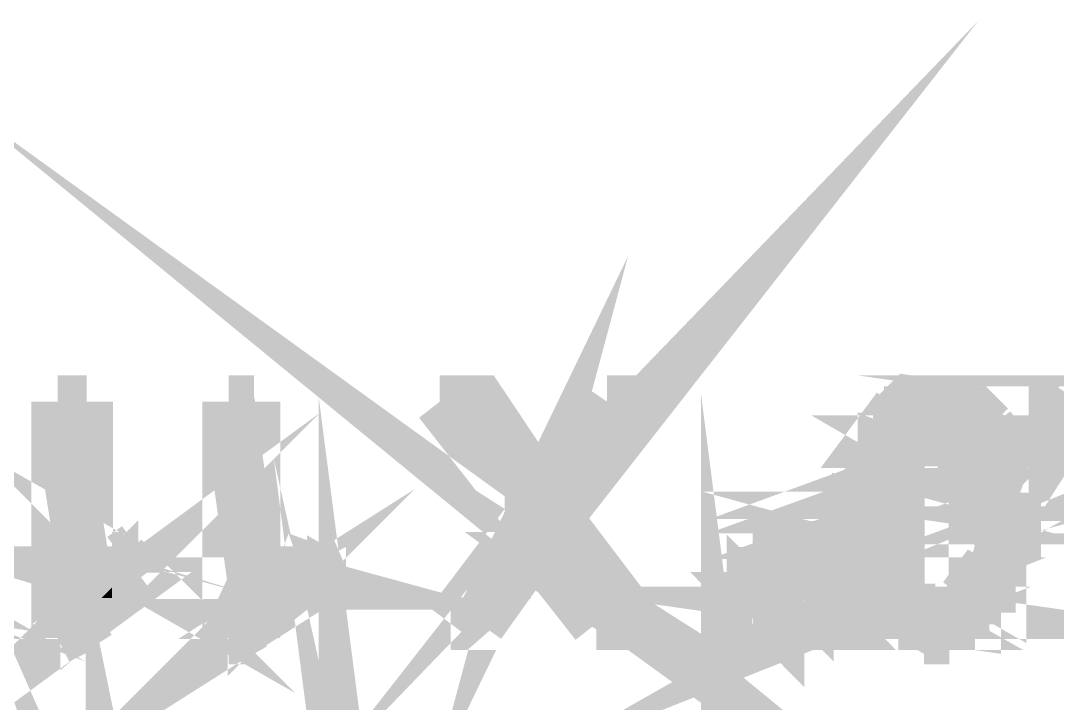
# Model space of a CAD drawing. Header units: inches. Extents: x -524 to 1067, y -71 to 1110.
# Drawn here: x 824.76 to 843.09, y 376.24 to 388.32 of the extents above; entities that cross this region are included whole.
import ezdxf

# ---------------------------------------------------------------- set-up
doc = ezdxf.new("R2010")
doc.units = ezdxf.units.IN
doc.header["$MEASUREMENT"] = 0
doc.layers.add('H', color=7, linetype='Continuous')
doc.layers.add('P', color=7, linetype='Continuous')

msp = doc.modelspace()

# ---------------------------------------------------------------- hatches: boundary and pattern name
at = {"layer": 'H', "linetype": 'Continuous'}
for points in [[(825.921180136849, 378.2941654421996), (825.4722500766359, 377.3963053217736), (825.4722500766359, 381.5790195413196), (825.921180136849, 381.5790195413196), (825.921180136849, 378.2941654421996)], [(828.9468957459271, 378.2941654421996), (828.497965685714, 377.3963053217736), (828.497965685714, 381.5790195413196), (828.9468957459271, 381.5790195413196), (828.9468957459271, 378.2941654421996)], [(833.7756312716335, 380.1628824408101), (833.7756312716335, 379.4548138905554), (832.1660527630647, 381.5790195413196), (832.8741213133196, 381.5790195413196), (833.7756312716335, 380.1628824408101)], [(834.0347697616753, 379.7139523805971), (834.0347697616753, 379.7139523805971), (834.0347697616753, 379.9037439507684), (834.162514087752, 379.9037439507684), (834.290258413829, 380.0971853588277), (835.1917683721431, 381.5790195413196), (834.290258413829, 380.0971853588277), (834.162514087752, 379.9037439507684), (834.0347697616753, 379.7139523805971), (834.0347697616753, 379.7139523805971), (834.162514087752, 379.9037439507684), (834.290258413829, 380.0971853588277), (835.1917683721431, 381.5790195413196), (835.8998369223978, 381.5790195413196), (834.290258413829, 379.4548138905554), (834.0347697616753, 379.7139523805971)], [(840.2759925500031, 381.3235308891659), (840.5351310400447, 381.5790195413196), (841.6957794884006, 381.3235308891659), (840.2759925500031, 381.3235308891659)], [(841.6957794884006, 381.3235308891659), (840.5351310400447, 381.5790195413196), (841.436640998359, 381.5790195413196), (841.6957794884006, 381.3235308891659)], [(843.0462195069276, 380.8709509910649), (843.0462195069276, 381.5790195413196), (843.5608466491233, 381.5790195413196), (843.5608466491233, 380.8709509910649), (843.0462195069276, 380.8709509910649)], [(840.0862009798318, 381.0643923991242), (840.0862009798318, 381.3235308891659), (841.6957794884006, 381.3235308891659), (841.8855710585717, 381.0643923991242), (840.0862009798318, 381.0643923991242)], [(839.82706248979, 380.8709509910649), (840.0862009798318, 381.0643923991242), (840.5351310400447, 381.0643923991242), (840.5351310400447, 380.8709509910649), (839.82706248979, 380.8709509910649)], [(841.436640998359, 380.8709509910649), (841.436640998359, 381.0643923991242), (841.8855710585717, 381.0643923991242), (842.1447095486135, 380.8709509910649), (841.436640998359, 380.8709509910649)], [(839.82706248979, 380.6118125010233), (839.82706248979, 380.8709509910649), (840.2759925500031, 380.8709509910649), (840.2759925500031, 380.6118125010233), (839.82706248979, 380.6118125010233)], [(841.6957794884006, 379.0058838303424), (841.6957794884006, 380.8709509910649), (842.1447095486135, 380.8709509910649), (842.1447095486135, 380.1628824408101), (842.4038480386555, 379.9037439507684), (842.4038480386555, 379.2613724824961), (841.6957794884006, 379.0058838303424)], [(839.82706248979, 380.4220209308518), (839.82706248979, 380.6118125010233), (840.2759925500031, 380.4220209308518), (839.82706248979, 380.4220209308518)], [(840.2759925500031, 380.4220209308518), (839.82706248979, 380.6118125010233), (840.2759925500031, 380.6118125010233), (840.2759925500031, 380.4220209308518)], [(839.82706248979, 380.1628824408101), (839.82706248979, 380.4220209308518), (840.2759925500031, 380.4220209308518), (840.2759925500031, 379.4548138905554), (839.5679239997482, 379.7139523805971), (839.5679239997482, 379.9037439507684), (839.82706248979, 380.1628824408101)], [(833.7756312716335, 379.4548138905554), (833.7756312716335, 379.9037439507684), (834.0347697616753, 379.9037439507684), (834.0347697616753, 379.7139523805971), (833.7756312716335, 379.4548138905554)], [(835.6406984323562, 377.6517939739273), (834.0347697616753, 378.7467453403006), (834.0347697616753, 379.0058838303424), (833.7756312716335, 379.4548138905554), (834.0347697616753, 379.7139523805971), (834.290258413829, 379.4548138905554), (835.6406984323562, 377.6517939739273)], [(839.5679239997482, 379.4548138905554), (839.5679239997482, 379.7139523805971), (840.2759925500031, 379.4548138905554), (839.5679239997482, 379.4548138905554)], [(833.5821898635743, 378.5533039322413), (832.8741213133196, 377.6517939739273), (832.4251912531063, 377.6517939739273), (833.7756312716335, 379.4548138905554), (834.0347697616753, 379.0058838303424), (833.7756312716335, 378.7467453403006), (833.7756312716335, 378.5533039322413), (833.5821898635743, 378.5533039322413)], [(839.5679239997482, 379.2613724824961), (839.5679239997482, 379.4548138905554), (840.2759925500031, 379.4548138905554), (840.2759925500031, 379.0058838303424), (839.5679239997482, 379.2613724824961)], [(839.5679239997482, 379.0058838303424), (839.5679239997482, 379.2613724824961), (840.2759925500031, 379.0058838303424), (839.5679239997482, 379.0058838303424)], [(842.1447095486135, 378.1043738720283), (841.6957794884006, 378.2941654421996), (841.6957794884006, 379.0058838303424), (842.4038480386555, 379.2613724824961), (842.4038480386555, 379.0058838303424), (842.1447095486135, 379.0058838303424), (842.1447095486135, 378.1043738720283)], [(826.8226900951629, 378.5533039322413), (826.6292486871037, 378.7467453403006), (826.8226900951629, 379.0058838303424), (826.8226900951629, 378.5533039322413)], [(830.1075441942828, 378.5533039322413), (829.848405704241, 378.7467453403006), (829.848405704241, 379.0058838303424), (830.1075441942828, 378.5533039322413)], [(830.1075441942828, 378.5533039322413), (829.848405704241, 379.0058838303424), (830.1075441942828, 379.0058838303424), (830.1075441942828, 378.5533039322413)], [(837.7685539210083, 377.6517939739273), (837.7685539210083, 379.0058838303424), (838.2174839812212, 379.0058838303424), (838.2174839812212, 377.6517939739273), (837.7685539210083, 377.6517939739273)], [(838.6700638793222, 377.6517939739273), (838.6700638793222, 379.0058838303424), (839.1189939395356, 379.0058838303424), (839.1189939395356, 377.6517939739273), (838.6700638793222, 377.6517939739273)], [(839.82706248979, 378.7467453403006), (839.5679239997482, 379.0058838303424), (840.2759925500031, 379.0058838303424), (840.2759925500031, 378.5533039322413), (839.82706248979, 378.2941654421996), (839.82706248979, 378.7467453403006)], [(826.1803186268905, 378.5533039322413), (826.3701101970619, 378.7467453403006), (826.6292486871037, 378.7467453403006), (826.8226900951629, 378.5533039322413), (826.1803186268905, 378.5533039322413)], [(829.3994756440284, 378.5533039322413), (829.3994756440284, 378.7467453403006), (830.1075441942828, 378.5533039322413), (829.3994756440284, 378.5533039322413)], [(830.1075441942828, 378.5533039322413), (829.3994756440284, 378.7467453403006), (829.5892672141995, 378.7467453403006), (830.1075441942828, 378.5533039322413)], [(830.1075441942828, 378.5533039322413), (829.5892672141995, 378.7467453403006), (829.848405704241, 378.7467453403006), (830.1075441942828, 378.5533039322413)], [(835.6406984323562, 377.6517939739273), (834.290258413829, 378.5533039322413), (834.0347697616753, 378.7467453403006), (834.290258413829, 378.7467453403006), (834.290258413829, 378.6190010142237), (835.6406984323562, 377.6517939739273)], [(825.921180136849, 378.2941654421996), (825.921180136849, 378.5533039322413), (826.6292486871037, 378.2941654421996), (825.921180136849, 378.2941654421996)], [(826.6292486871037, 378.2941654421996), (825.921180136849, 378.5533039322413), (826.8226900951629, 378.5533039322413), (826.6292486871037, 378.2941654421996)], [(828.9468957459271, 378.2941654421996), (829.1403371539866, 378.5533039322413), (829.848405704241, 378.5533039322413), (829.848405704241, 378.2941654421996), (828.9468957459271, 378.2941654421996)], [(834.9326298821013, 377.6517939739273), (834.290258413829, 378.5533039322413), (835.6406984323562, 377.6517939739273), (834.9326298821013, 377.6517939739273)], [(839.82706248979, 378.2941654421996), (840.2759925500031, 378.5533039322413), (840.2759925500031, 378.2941654421996), (839.82706248979, 378.2941654421996)], [(825.4722500766359, 377.3963053217736), (825.921180136849, 378.2941654421996), (826.3701101970619, 378.2941654421996), (825.4722500766359, 377.3963053217736)], [(826.3701101970619, 378.1043738720283), (826.1803186268905, 378.1043738720283), (826.3701101970619, 378.2941654421996), (826.3701101970619, 378.1043738720283)], [(828.497965685714, 377.3963053217736), (829.3994756440284, 378.2941654421996), (829.3994756440284, 378.1043738720283), (828.497965685714, 377.3963053217736)], [(828.497965685714, 377.3963053217736), (828.9468957459271, 378.2941654421996), (829.3994756440284, 378.2941654421996), (828.497965685714, 377.3963053217736)], [(840.0862009798318, 377.8452353819866), (840.0862009798318, 378.1043738720283), (839.82706248979, 378.1043738720283), (840.2759925500031, 378.2941654421996), (840.5351310400447, 378.2941654421996), (840.5351310400447, 378.1043738720283), (840.7285724481042, 378.1043738720283), (840.7285724481042, 377.8452353819866), (840.0862009798318, 377.8452353819866)], [(839.82706248979, 378.1043738720283), (839.82706248979, 378.2941654421996), (840.2759925500031, 378.2941654421996), (839.82706248979, 378.1043738720283)], [(841.1775025083173, 377.8452353819866), (841.1775025083173, 378.1043738720283), (841.436640998359, 378.1043738720283), (841.6957794884006, 378.2941654421996), (842.1447095486135, 378.1043738720283), (841.8855710585717, 378.1043738720283), (841.8855710585717, 377.8452353819866), (841.1775025083173, 377.8452353819866)], [(825.4722500766359, 377.3963053217736), (826.1803186268905, 378.1043738720283), (826.1803186268905, 377.8452353819866), (825.4722500766359, 377.3963053217736)], [(828.497965685714, 377.3963053217736), (829.1403371539866, 378.1043738720283), (829.1403371539866, 377.8452353819866), (828.497965685714, 377.3963053217736)], [(828.497965685714, 377.3963053217736), (829.1403371539866, 378.1043738720283), (829.3994756440284, 378.1043738720283), (828.497965685714, 377.3963053217736)], [(825.4722500766359, 377.3963053217736), (825.921180136849, 377.8452353819866), (826.1803186268905, 377.8452353819866), (825.4722500766359, 377.3963053217736)], [(825.921180136849, 377.6517939739273), (825.6620416468074, 377.6517939739273), (825.921180136849, 377.8452353819866), (825.921180136849, 377.6517939739273)], [(828.497965685714, 377.3963053217736), (828.9468957459271, 377.7174910559098), (828.9468957459271, 377.8452353819866), (829.1403371539866, 377.8452353819866), (828.9468957459271, 377.7174910559098), (828.9468957459271, 377.3963053217736), (828.497965685714, 377.3963053217736)], [(840.7285724481042, 377.3963053217736), (840.7285724481042, 377.6517939739273), (840.2759925500031, 377.6517939739273), (840.2759925500031, 377.8452353819866), (841.6957794884006, 377.8452353819866), (841.6957794884006, 377.6517939739273), (841.1775025083173, 377.6517939739273), (841.1775025083173, 377.3963053217736), (840.7285724481042, 377.3963053217736)], [(825.4722500766359, 377.3963053217736), (825.6620416468074, 377.6517939739273), (825.6620416468074, 377.3963053217736), (825.4722500766359, 377.3963053217736)]]:
    msp.add_hatch(color=256, dxfattribs=at).paths.add_polyline_path(points)

# ---------------------------------------------------------------- linework, layer by layer
at = {"layer": 'P', "const_width": 0.927058823529412}
for points in [[(834.2245613318466, 379.5205109725379), (835.8341398404154, 381.5790195413197), (834.0347697616753, 379.7139523805972), (834.2245613318466, 379.5205109725379)], [(832.8741213133196, 377.6517939739274), (833.7756312716335, 379.5205109725379), (833.5164927815918, 378.5533039322414)], [(843.4951495671407, 381.5790195413197), (843.0462195069276, 380.870950991065), (843.0462195069276, 381.5790195413197), (843.4951495671407, 381.5790195413197)], [(825.921180136849, 381.5790195413197), (825.4065529946533, 381.5790195413197)], [(825.4065529946533, 381.5790195413197), (825.921180136849, 378.3598625241821)], [(825.4065529946533, 381.5790195413197), (825.921180136849, 378.3598625241821), (825.4065529946533, 377.3963053217736)], [(825.4065529946533, 377.3963053217736), (825.4065529946533, 381.5790195413197)], [(825.921180136849, 378.3598625241821), (825.921180136849, 381.5790195413197)], [(828.8811986639448, 381.5790195413197), (828.4322686037317, 381.5790195413197)], [(828.4322686037317, 381.5790195413197), (828.8811986639448, 378.3598625241821)], [(828.4322686037317, 381.5790195413197), (828.8811986639448, 378.3598625241821), (828.4322686037317, 377.3963053217736)], [(828.4322686037317, 377.3963053217736), (828.4322686037317, 381.5790195413197)], [(828.8811986639448, 378.3598625241821), (828.8811986639448, 381.5790195413197)], [(834.2245613318466, 378.5533039322414), (835.6406984323562, 377.6517939739274), (834.2245613318466, 378.812442422283), (834.2245613318466, 378.5533039322414)], [(833.7756312716335, 380.2285795227926), (832.1660527630647, 381.5790195413197)], [(832.1660527630647, 381.5790195413197), (833.7756312716335, 379.5205109725379)], [(833.7756312716335, 380.2285795227926), (832.1660527630647, 381.5790195413197)], [(832.1660527630647, 381.5790195413197), (832.8741213133196, 381.5790195413197), (833.7756312716335, 380.2285795227926)], [(835.8341398404154, 381.5790195413197), (834.0347697616753, 379.7139523805972)], [(834.0347697616753, 379.7139523805972), (835.1260712901606, 381.5790195413197)], [(834.0347697616753, 379.7139523805972), (835.1260712901606, 381.5790195413197)], [(835.1260712901606, 381.5790195413197), (834.0347697616753, 379.9694410327509), (834.0347697616753, 379.7139523805972)], [(835.1260712901606, 381.5790195413197), (834.0347697616753, 379.9694410327509)], [(834.2245613318466, 380.2285795227926), (835.1260712901606, 381.5790195413197)], [(835.1260712901606, 381.5790195413197), (835.8341398404154, 381.5790195413197)], [(847.2289337264738, 381.5790195413197), (846.071935116006, 381.5790195413197), (847.422375134533, 381.3855781332604), (847.2289337264738, 381.5790195413197)], [(840.2759925500031, 381.3855781332604), (840.4694339580624, 381.5790195413197), (841.6300824064183, 381.3855781332604)], [(841.1775025083173, 381.5790195413197), (840.4694339580624, 381.5790195413197)], [(840.4694339580624, 381.5790195413197), (840.7285724481042, 381.5790195413197)], [(841.1775025083173, 381.5790195413197), (840.4694339580624, 381.5790195413197), (841.436640998359, 381.5790195413197), (841.1775025083173, 381.5790195413197)], [(840.4694339580624, 381.5790195413197), (841.436640998359, 381.5790195413197), (840.4694339580624, 381.5790195413197), (840.4694339580624, 381.5790195413197), (841.436640998359, 381.5790195413197), (840.4694339580624, 381.5790195413197)], [(841.436640998359, 381.5790195413197), (841.436640998359, 381.5790195413197), (840.4694339580624, 381.5790195413197), (841.436640998359, 381.5790195413197)], [(840.4694339580624, 381.5790195413197), (840.4694339580624, 381.5790195413197), (841.436640998359, 381.5790195413197)], [(840.4694339580624, 381.5790195413197), (841.6300824064183, 381.3855781332604)], [(840.9220138561634, 381.5790195413197), (840.9220138561634, 381.5790195413197), (840.9220138561634, 381.5790195413197), (840.7285724481042, 381.5790195413197)], [(840.7285724481042, 381.5790195413197), (840.9220138561634, 381.5790195413197)], [(840.7285724481042, 381.5790195413197), (841.1775025083173, 381.5790195413197), (840.7285724481042, 381.5790195413197), (840.7285724481042, 381.5790195413197), (841.1775025083173, 381.5790195413197), (840.7285724481042, 381.5790195413197)], [(841.1775025083173, 381.5790195413197), (841.1775025083173, 381.5790195413197), (840.7285724481042, 381.5790195413197)], [(840.9220138561634, 381.5790195413197), (841.1775025083173, 381.5790195413197), (840.9220138561634, 381.5790195413197)], [(846.071935116006, 381.5790195413197), (847.422375134533, 381.3855781332604), (846.071935116006, 381.3855781332604), (846.071935116006, 381.5790195413197)], [(841.6300824064183, 381.3855781332604), (841.436640998359, 381.5790195413197)], [(843.4951495671407, 381.5790195413197), (843.0462195069276, 380.870950991065), (843.4951495671407, 380.870950991065)], [(843.4951495671407, 381.5790195413197), (843.4951495671407, 380.870950991065), (843.4951495671407, 381.5790195413197), (843.4951495671407, 381.5790195413197), (843.4951495671407, 380.870950991065)], [(840.2759925500031, 381.3855781332604), (841.6300824064183, 381.3855781332604), (840.2759925500031, 381.3855781332604), (841.6300824064183, 381.3855781332604), (840.0205038978495, 381.3855781332604)], [(840.0205038978495, 381.3855781332604), (840.2759925500031, 381.3855781332604)], [(841.6300824064183, 381.3855781332604), (840.0205038978495, 381.3855781332604)], [(840.0205038978495, 381.3855781332604), (841.8855710585717, 381.1300894811067)], [(840.0205038978495, 381.3855781332604), (841.8855710585717, 381.1300894811067)], [(841.8855710585717, 381.1300894811067), (840.0205038978495, 381.1300894811067), (840.0205038978495, 381.3855781332604)], [(840.2759925500031, 381.3855781332604), (841.6300824064183, 381.3855781332604), (840.2759925500031, 381.3855781332604), (841.6300824064183, 381.3855781332604), (841.6300824064183, 381.3855781332604), (840.2759925500031, 381.3855781332604), (841.6300824064183, 381.3855781332604), (840.2759925500031, 381.3855781332604), (841.6300824064183, 381.3855781332604)], [(841.8855710585717, 381.1300894811067), (841.6300824064183, 381.3855781332604)], [(837.2502769409248, 370.8922942055161), (837.7028568390258, 370.8922942055161), (837.2502769409248, 374.4326369567898), (837.2502769409248, 370.8922942055161)], [(820.3186789789054, 379.5205109725379), (821.02674752916, 379.2613724824962), (820.5778174689472, 379.5205109725379)], [(831.005404314709, 370.4433641453031), (830.4907771725136, 372.7610112041265), (830.4907771725136, 374.4326369567898), (831.005404314709, 370.4433641453031)], [(840.0205038978495, 381.1300894811067), (840.4694339580624, 380.870950991065), (839.82706248979, 380.870950991065), (840.0205038978495, 381.1300894811067)], [(840.7285724481042, 381.1300894811067), (840.0205038978495, 381.1300894811067), (840.7285724481042, 381.1300894811067), (840.0205038978495, 381.1300894811067)], [(840.0205038978495, 381.1300894811067), (840.4694339580624, 381.1300894811067), (840.7285724481042, 381.1300894811067)], [(840.0205038978495, 381.1300894811067), (840.4694339580624, 381.1300894811067)], [(840.4694339580624, 381.1300894811067), (840.0205038978495, 381.1300894811067), (840.0205038978495, 381.1300894811067), (840.4694339580624, 381.1300894811067)], [(840.0205038978495, 381.1300894811067), (840.4694339580624, 380.870950991065)], [(840.7285724481042, 381.1300894811067), (840.0205038978495, 381.1300894811067), (840.9220138561634, 381.1300894811067), (840.7285724481042, 381.1300894811067)], [(840.0205038978495, 381.1300894811067), (840.9220138561634, 381.1300894811067)], [(840.9220138561634, 381.1300894811067), (840.0205038978495, 381.1300894811067)], [(840.0205038978495, 381.1300894811067), (840.0205038978495, 381.1300894811067)], [(840.9220138561634, 381.1300894811067), (840.0205038978495, 381.1300894811067)], [(840.0205038978495, 381.1300894811067), (840.9220138561634, 381.1300894811067), (840.9220138561634, 381.1300894811067), (840.0205038978495, 381.1300894811067)], [(840.9220138561634, 381.1300894811067), (841.8855710585717, 381.1300894811067), (840.0205038978495, 381.1300894811067)], [(841.436640998359, 381.1300894811067), (842.0790124666312, 380.870950991065), (841.436640998359, 380.870950991065), (841.436640998359, 381.1300894811067)], [(840.4694339580624, 380.870950991065), (840.4694339580624, 381.1300894811067)], [(840.9220138561634, 381.1300894811067), (841.8855710585717, 381.1300894811067), (840.9220138561634, 381.1300894811067)], [(841.8855710585717, 381.1300894811067), (840.9220138561634, 381.1300894811067), (841.8855710585717, 381.1300894811067), (841.8855710585717, 381.1300894811067), (840.9220138561634, 381.1300894811067), (841.8855710585717, 381.1300894811067)], [(840.9220138561634, 381.1300894811067), (840.9220138561634, 381.1300894811067)], [(841.1775025083173, 381.1300894811067), (841.8855710585717, 381.1300894811067), (841.1775025083173, 381.1300894811067), (841.8855710585717, 381.1300894811067), (841.1775025083173, 381.1300894811067), (841.1775025083173, 381.1300894811067), (841.8855710585717, 381.1300894811067), (841.1775025083173, 381.1300894811067)], [(841.8855710585717, 381.1300894811067), (841.8855710585717, 381.1300894811067), (841.1775025083173, 381.1300894811067)], [(841.436640998359, 381.1300894811067), (841.1775025083173, 381.1300894811067)], [(841.1775025083173, 381.1300894811067), (841.8855710585717, 381.1300894811067), (841.8855710585717, 381.1300894811067), (841.1775025083173, 381.1300894811067)], [(841.8855710585717, 381.1300894811067), (841.436640998359, 381.1300894811067)], [(841.8855710585717, 381.1300894811067), (841.436640998359, 381.1300894811067)], [(841.436640998359, 381.1300894811067), (842.0790124666312, 380.870950991065)], [(842.0790124666312, 380.870950991065), (841.8855710585717, 381.1300894811067)], [(840.4694339580624, 380.870950991065), (839.82706248979, 380.870950991065)], [(839.82706248979, 380.870950991065), (840.4694339580624, 380.870950991065)], [(840.2759925500031, 380.870950991065), (839.82706248979, 380.870950991065)], [(839.82706248979, 380.870950991065), (840.2759925500031, 380.6775095830057)], [(839.82706248979, 380.870950991065), (840.2759925500031, 380.6775095830057)], [(840.2759925500031, 380.6775095830057), (839.82706248979, 380.6775095830057), (839.82706248979, 380.870950991065)], [(840.4694339580624, 380.870950991065), (839.82706248979, 380.870950991065)], [(839.82706248979, 380.870950991065), (840.4694339580624, 380.870950991065), (840.4694339580624, 380.870950991065), (839.82706248979, 380.870950991065)], [(840.4694339580624, 380.870950991065), (839.82706248979, 380.870950991065)], [(839.82706248979, 380.870950991065), (839.82706248979, 380.870950991065)], [(840.4694339580624, 380.870950991065), (839.82706248979, 380.870950991065)], [(839.82706248979, 380.870950991065), (840.4694339580624, 380.870950991065), (840.4694339580624, 380.870950991065)], [(840.2759925500031, 380.6775095830057), (840.2759925500031, 380.870950991065)], [(841.436640998359, 380.870950991065), (842.0790124666312, 380.870950991065), (841.436640998359, 380.870950991065)], [(842.0790124666312, 380.870950991065), (841.436640998359, 380.870950991065), (842.0790124666312, 380.870950991065), (842.0790124666312, 380.870950991065), (841.436640998359, 380.870950991065), (842.0790124666312, 380.870950991065)], [(841.436640998359, 380.870950991065), (841.436640998359, 380.870950991065), (842.0790124666312, 380.870950991065), (841.436640998359, 380.870950991065)], [(842.0790124666312, 380.870950991065), (842.0790124666312, 380.870950991065), (841.436640998359, 380.870950991065), (842.0790124666312, 380.870950991065)], [(841.436640998359, 380.870950991065), (841.436640998359, 380.870950991065)], [(841.6300824064183, 380.870950991065), (842.0790124666312, 380.870950991065)], [(842.0790124666312, 380.870950991065), (841.6300824064183, 380.6775095830057)], [(841.6300824064183, 380.6775095830057), (841.6300824064183, 380.870950991065)], [(842.0790124666312, 380.870950991065), (841.6300824064183, 380.6775095830057)], [(841.6300824064183, 380.6775095830057), (842.0790124666312, 380.6775095830057), (842.0790124666312, 380.870950991065)], [(846.071935116006, 380.870950991065), (845.3638665657511, 380.870950991065), (846.071935116006, 380.6775095830057), (846.071935116006, 380.870950991065)], [(845.3638665657511, 380.870950991065), (846.071935116006, 380.6775095830057), (845.3638665657511, 380.6775095830057), (845.3638665657511, 380.870950991065)], [(839.82706248979, 380.6775095830057), (840.2759925500031, 380.4220209308518), (839.82706248979, 380.6775095830057)], [(840.2759925500031, 380.6775095830057), (839.82706248979, 380.6775095830057), (840.2759925500031, 380.6775095830057), (839.82706248979, 380.6775095830057)], [(839.82706248979, 380.6775095830057), (840.2759925500031, 380.4220209308518)], [(840.2759925500031, 380.6775095830057), (839.82706248979, 380.6775095830057), (839.82706248979, 380.6775095830057), (840.2759925500031, 380.6775095830057), (839.82706248979, 380.6775095830057), (840.2759925500031, 380.6775095830057), (839.82706248979, 380.6775095830057)], [(840.2759925500031, 380.6775095830057), (840.2759925500031, 380.6775095830057), (839.82706248979, 380.6775095830057)], [(840.2759925500031, 380.4220209308518), (840.2759925500031, 380.6775095830057)], [(841.6300824064183, 380.6775095830057), (842.0790124666312, 380.6775095830057), (841.6300824064183, 380.6775095830057), (841.6300824064183, 380.6775095830057), (842.0790124666312, 380.6775095830057), (841.6300824064183, 380.6775095830057)], [(842.0790124666312, 380.6775095830057), (842.0790124666312, 380.6775095830057), (841.6300824064183, 380.6775095830057), (842.0790124666312, 380.6775095830057)], [(841.6300824064183, 380.6775095830057), (841.6300824064183, 380.6775095830057), (842.0790124666312, 380.6775095830057)], [(841.6300824064183, 380.6775095830057), (842.0790124666312, 380.4220209308518)], [(841.6300824064183, 380.6775095830057), (842.0790124666312, 380.4220209308518)], [(842.0790124666312, 380.4220209308518), (841.6300824064183, 380.4220209308518), (841.6300824064183, 380.6775095830057)], [(842.0790124666312, 380.4220209308518), (842.0790124666312, 380.6775095830057)], [(839.82706248979, 380.4220209308518), (840.2759925500031, 380.4220209308518), (839.82706248979, 380.4220209308518), (840.2759925500031, 380.4220209308518)], [(840.2759925500031, 380.4220209308518), (839.82706248979, 380.2285795227926)], [(839.82706248979, 380.2285795227926), (839.82706248979, 380.4220209308518)], [(840.2759925500031, 380.4220209308518), (839.82706248979, 380.2285795227926)], [(839.82706248979, 380.2285795227926), (840.2759925500031, 380.2285795227926), (840.2759925500031, 380.4220209308518)], [(839.82706248979, 380.4220209308518), (840.2759925500031, 380.4220209308518), (840.2759925500031, 380.4220209308518), (839.82706248979, 380.4220209308518)], [(842.0790124666312, 380.4220209308518), (841.6300824064183, 380.4220209308518), (842.0790124666312, 380.4220209308518), (842.0790124666312, 380.4220209308518), (841.6300824064183, 380.4220209308518), (842.0790124666312, 380.4220209308518)], [(841.6300824064183, 380.4220209308518), (841.6300824064183, 380.4220209308518), (842.0790124666312, 380.4220209308518)], [(841.6300824064183, 380.4220209308518), (842.0790124666312, 380.2285795227926)], [(841.6300824064183, 380.4220209308518), (842.0790124666312, 380.2285795227926)], [(842.0790124666312, 380.2285795227926), (841.6300824064183, 380.2285795227926), (841.6300824064183, 380.4220209308518)], [(842.0790124666312, 380.2285795227926), (842.0790124666312, 380.4220209308518)], [(826.5635516051211, 378.812442422283), (826.8226900951629, 378.5533039322414), (826.5635516051211, 378.812442422283), (826.8226900951629, 378.5533039322414), (826.3701101970619, 378.812442422283)], [(833.7756312716335, 379.9694410327509), (833.7756312716335, 379.5205109725379), (833.7756312716335, 380.2285795227926)], [(833.7756312716335, 380.2285795227926), (833.7756312716335, 379.9694410327509)], [(833.7756312716335, 379.5205109725379), (833.7756312716335, 380.2285795227926)], [(834.0347697616753, 379.9694410327509), (834.2245613318466, 380.2285795227926)], [(834.0347697616753, 379.9694410327509), (834.2245613318466, 380.2285795227926)], [(834.2245613318466, 380.2285795227926), (834.2245613318466, 379.9694410327509), (834.0347697616753, 379.9694410327509)], [(834.2245613318466, 380.2285795227926), (834.2245613318466, 380.2285795227926), (834.2245613318466, 380.2285795227926)], [(840.2759925500031, 380.2285795227926), (839.5679239997482, 379.9694410327509), (840.2759925500031, 379.9694410327509), (840.2759925500031, 380.2285795227926)], [(840.2759925500031, 380.2285795227926), (839.5679239997482, 379.9694410327509)], [(839.5679239997482, 379.9694410327509), (839.82706248979, 380.2285795227926)], [(839.82706248979, 380.2285795227926), (840.2759925500031, 380.2285795227926), (839.82706248979, 380.2285795227926), (839.82706248979, 380.2285795227926), (840.2759925500031, 380.2285795227926), (839.82706248979, 380.2285795227926)], [(840.2759925500031, 380.2285795227926), (840.2759925500031, 380.2285795227926), (839.82706248979, 380.2285795227926)], [(842.0790124666312, 380.2285795227926), (841.6300824064183, 380.2285795227926), (842.0790124666312, 380.2285795227926), (842.0790124666312, 380.2285795227926), (841.6300824064183, 380.2285795227926), (842.0790124666312, 380.2285795227926)], [(841.6300824064183, 380.2285795227926), (841.6300824064183, 380.2285795227926), (842.0790124666312, 380.2285795227926)], [(841.6300824064183, 380.2285795227926), (842.338150956673, 379.9694410327509)], [(841.6300824064183, 380.2285795227926), (842.338150956673, 379.9694410327509)], [(842.338150956673, 379.9694410327509), (841.6300824064183, 379.9694410327509), (841.6300824064183, 380.2285795227926)], [(842.338150956673, 379.9694410327509), (842.0790124666312, 380.2285795227926)], [(833.7756312716335, 379.5205109725379), (834.0347697616753, 379.9694410327509)], [(833.7756312716335, 379.5205109725379), (834.0347697616753, 379.9694410327509)], [(834.0347697616753, 379.9694410327509), (833.7756312716335, 379.9694410327509), (833.7756312716335, 379.5205109725379)], [(834.0347697616753, 379.9694410327509), (834.0347697616753, 379.7139523805972)], [(840.2759925500031, 379.9694410327509), (839.5679239997482, 379.7139523805972), (840.2759925500031, 379.7139523805972), (840.2759925500031, 379.9694410327509)], [(839.5679239997482, 379.9694410327509), (840.2759925500031, 379.9694410327509)], [(840.2759925500031, 379.9694410327509), (839.5679239997482, 379.9694410327509)], [(839.5679239997482, 379.9694410327509), (839.5679239997482, 379.9694410327509)], [(840.2759925500031, 379.9694410327509), (839.5679239997482, 379.9694410327509)], [(839.5679239997482, 379.9694410327509), (840.2759925500031, 379.9694410327509), (840.2759925500031, 379.9694410327509), (839.5679239997482, 379.9694410327509)], [(840.2759925500031, 379.9694410327509), (839.5679239997482, 379.7139523805972)], [(839.5679239997482, 379.7139523805972), (839.5679239997482, 379.9694410327509)], [(842.338150956673, 379.9694410327509), (841.6300824064183, 379.9694410327509), (842.338150956673, 379.9694410327509), (842.338150956673, 379.9694410327509), (841.6300824064183, 379.9694410327509), (842.338150956673, 379.9694410327509)], [(841.6300824064183, 379.9694410327509), (841.6300824064183, 379.9694410327509), (842.338150956673, 379.9694410327509)], [(841.6300824064183, 379.9694410327509), (842.338150956673, 379.7139523805972)], [(841.6300824064183, 379.9694410327509), (842.338150956673, 379.7139523805972)], [(842.338150956673, 379.7139523805972), (841.6300824064183, 379.7139523805972), (841.6300824064183, 379.9694410327509)], [(842.338150956673, 379.7139523805972), (842.338150956673, 379.9694410327509)], [(834.2245613318466, 379.5205109725379), (834.0347697616753, 379.7139523805972), (833.7756312716335, 379.5205109725379)], [(840.2759925500031, 379.5205109725379), (839.5679239997482, 379.5205109725379), (839.5679239997482, 379.7139523805972), (840.2759925500031, 379.5205109725379)], [(834.0347697616753, 379.7139523805972), (833.7756312716335, 379.5205109725379)], [(839.5679239997482, 379.7139523805972), (840.2759925500031, 379.7139523805972), (839.5679239997482, 379.7139523805972), (839.5679239997482, 379.7139523805972), (840.2759925500031, 379.7139523805972)], [(839.5679239997482, 379.7139523805972), (840.2759925500031, 379.5205109725379), (840.2759925500031, 379.7139523805972)], [(842.338150956673, 379.7139523805972), (841.6300824064183, 379.7139523805972), (842.338150956673, 379.7139523805972), (842.338150956673, 379.7139523805972), (841.6300824064183, 379.7139523805972)], [(842.338150956673, 379.7139523805972), (841.6300824064183, 379.5205109725379)], [(841.6300824064183, 379.5205109725379), (841.6300824064183, 379.7139523805972)], [(842.338150956673, 379.7139523805972), (841.6300824064183, 379.5205109725379)], [(841.6300824064183, 379.5205109725379), (842.338150956673, 379.5205109725379), (842.338150956673, 379.7139523805972)], [(845.3638665657511, 379.7139523805972), (846.071935116006, 379.7139523805972), (845.3638665657511, 379.5205109725379), (845.3638665657511, 379.7139523805972)], [(832.359494171124, 377.6517939739274), (832.8741213133196, 377.6517939739274), (833.7756312716335, 379.5205109725379)], [(833.7756312716335, 379.5205109725379), (832.359494171124, 377.6517939739274)], [(833.7756312716335, 379.5205109725379), (833.5164927815918, 378.5533039322414), (834.0347697616753, 379.0058838303424)], [(835.6406984323562, 377.6517939739274), (833.7756312716335, 379.5205109725379)], [(833.7756312716335, 379.5205109725379), (834.0347697616753, 379.0058838303424)], [(835.6406984323562, 377.6517939739274), (833.7756312716335, 379.5205109725379)], [(833.7756312716335, 379.5205109725379), (834.2245613318466, 379.5205109725379), (835.6406984323562, 377.6517939739274)], [(833.7756312716335, 379.5205109725379), (834.2245613318466, 379.5205109725379)], [(834.0347697616753, 379.0058838303424), (833.7756312716335, 379.5205109725379)], [(840.2759925500031, 379.5205109725379), (839.5679239997482, 379.2613724824962), (840.2759925500031, 379.2613724824962), (840.2759925500031, 379.5205109725379)], [(839.5679239997482, 379.5205109725379), (840.2759925500031, 379.5205109725379)], [(840.2759925500031, 379.5205109725379), (839.5679239997482, 379.5205109725379)], [(839.5679239997482, 379.5205109725379), (840.2759925500031, 379.5205109725379)], [(840.2759925500031, 379.5205109725379), (839.5679239997482, 379.2613724824962)], [(839.5679239997482, 379.2613724824962), (839.5679239997482, 379.5205109725379)], [(839.5679239997482, 379.5205109725379), (840.2759925500031, 379.5205109725379)], [(840.2759925500031, 379.5205109725379), (840.2759925500031, 379.5205109725379), (839.5679239997482, 379.5205109725379), (840.2759925500031, 379.5205109725379)], [(839.5679239997482, 379.5205109725379), (840.2759925500031, 379.5205109725379)], [(841.6300824064183, 379.5205109725379), (842.338150956673, 379.5205109725379)], [(842.338150956673, 379.5205109725379), (841.6300824064183, 379.5205109725379)], [(841.6300824064183, 379.5205109725379), (841.6300824064183, 379.5205109725379)], [(842.338150956673, 379.5205109725379), (841.6300824064183, 379.5205109725379)], [(841.6300824064183, 379.5205109725379), (842.338150956673, 379.5205109725379), (842.338150956673, 379.5205109725379), (841.6300824064183, 379.5205109725379)], [(842.338150956673, 379.5205109725379), (841.6300824064183, 379.2613724824962)], [(841.6300824064183, 379.2613724824962), (841.6300824064183, 379.5205109725379)], [(842.338150956673, 379.5205109725379), (841.6300824064183, 379.2613724824962)], [(841.6300824064183, 379.2613724824962), (842.338150956673, 379.2613724824962), (842.338150956673, 379.5205109725379)], [(819.4171690205915, 379.2613724824962), (820.7712588770064, 379.0058838303424), (819.4171690205915, 379.0058838303424)], [(826.3701101970619, 372.0529426538718), (827.0818285852047, 370.4433641453031), (826.3701101970619, 372.5675697960673)], [(845.8127966259642, 379.2613724824962), (847.422375134533, 379.0058838303424), (845.6230050557929, 379.2613724824962), (845.8127966259642, 379.2613724824962)], [(847.422375134533, 379.0058838303424), (845.6230050557929, 379.2613724824962), (846.7143065842783, 379.2613724824962)], [(839.5679239997482, 379.2613724824962), (840.2759925500031, 379.0058838303424), (839.5679239997482, 379.2613724824962)], [(839.5679239997482, 379.2613724824962), (840.2759925500031, 379.2613724824962), (839.5679239997482, 379.2613724824962), (839.5679239997482, 379.2613724824962), (840.2759925500031, 379.2613724824962)], [(839.5679239997482, 379.2613724824962), (840.2759925500031, 379.0058838303424), (840.2759925500031, 379.2613724824962)], [(842.338150956673, 379.2613724824962), (841.6300824064183, 379.0058838303424), (842.338150956673, 379.2613724824962)], [(841.6300824064183, 379.2613724824962), (842.338150956673, 379.2613724824962), (841.6300824064183, 379.2613724824962), (841.6300824064183, 379.2613724824962), (842.338150956673, 379.2613724824962), (841.6300824064183, 379.2613724824962)], [(842.338150956673, 379.2613724824962), (842.338150956673, 379.2613724824962), (841.6300824064183, 379.2613724824962)], [(842.338150956673, 379.2613724824962), (841.6300824064183, 379.0058838303424)], [(841.6300824064183, 379.0058838303424), (841.6300824064183, 379.2613724824962)], [(845.8127966259642, 379.0058838303424), (847.422375134533, 379.0058838303424), (845.8127966259642, 379.2613724824962), (845.8127966259642, 379.0058838303424)], [(825.4065529946533, 377.3963053217736), (826.3701101970619, 378.1043738720284), (826.3701101970619, 378.3598625241821), (825.4065529946533, 377.3963053217736)], [(826.8226900951629, 379.0058838303424), (826.5635516051211, 378.812442422283)], [(826.8226900951629, 378.5533039322414), (826.8226900951629, 379.0058838303424)], [(826.8226900951629, 378.5533039322414), (826.8226900951629, 379.0058838303424), (826.8226900951629, 379.0058838303424), (826.8226900951629, 378.5533039322414), (826.8226900951629, 379.0058838303424), (826.8226900951629, 378.5533039322414)], [(830.0418471123003, 378.5533039322414), (829.848405704241, 379.0058838303424)], [(829.848405704241, 379.0058838303424), (829.848405704241, 378.812442422283)], [(830.0418471123003, 378.5533039322414), (829.848405704241, 379.0058838303424)], [(829.848405704241, 379.0058838303424), (829.848405704241, 379.0058838303424)], [(829.848405704241, 379.0058838303424), (830.0418471123003, 378.5533039322414)], [(830.0418471123003, 379.0058838303424), (830.0418471123003, 378.5533039322414), (830.0418471123003, 379.0058838303424)], [(833.5164927815918, 378.5533039322414), (834.0347697616753, 379.0058838303424)], [(834.0347697616753, 379.0058838303424), (833.7756312716335, 378.5533039322414)], [(834.0347697616753, 379.0058838303424), (833.7756312716335, 378.5533039322414), (834.0347697616753, 379.0058838303424)], [(833.7756312716335, 378.5533039322414), (834.0347697616753, 379.0058838303424)], [(834.0347697616753, 379.0058838303424), (833.7756312716335, 378.812442422283), (833.7756312716335, 378.5533039322414)], [(834.0347697616753, 379.0058838303424), (833.7756312716335, 378.812442422283), (833.7756312716335, 378.812442422283), (834.0347697616753, 379.0058838303424)], [(835.6406984323562, 377.6517939739274), (834.0347697616753, 379.0058838303424)], [(834.0347697616753, 379.0058838303424), (834.0347697616753, 378.812442422283)], [(835.6406984323562, 377.6517939739274), (834.0347697616753, 379.0058838303424)], [(834.0347697616753, 379.0058838303424), (834.0347697616753, 379.0058838303424)], [(834.0347697616753, 379.0058838303424), (835.6406984323562, 377.6517939739274), (834.0347697616753, 379.0058838303424), (835.6406984323562, 377.6517939739274), (834.0347697616753, 379.0058838303424)], [(834.0347697616753, 379.0058838303424), (834.0347697616753, 379.0058838303424)], [(838.1517868992389, 378.1043738720284), (837.7028568390258, 379.0058838303424)], [(837.7028568390258, 379.0058838303424), (837.7028568390258, 378.1043738720284)], [(838.1517868992389, 378.1043738720284), (837.7028568390258, 379.0058838303424)], [(837.7028568390258, 379.0058838303424), (838.1517868992389, 379.0058838303424), (838.1517868992389, 378.1043738720284)], [(838.6700638793222, 378.1043738720284), (839.1189939395356, 378.1043738720284), (838.6700638793222, 379.0058838303424)], [(838.6700638793222, 379.0058838303424), (838.6700638793222, 378.1043738720284)], [(839.1189939395356, 378.1043738720284), (838.6700638793222, 379.0058838303424)], [(838.6700638793222, 379.0058838303424), (839.1189939395356, 379.0058838303424), (839.1189939395356, 378.1043738720284)], [(839.5679239997482, 379.0058838303424), (840.2759925500031, 379.0058838303424)], [(840.2759925500031, 379.0058838303424), (839.5679239997482, 379.0058838303424)], [(839.5679239997482, 379.0058838303424), (840.2759925500031, 379.0058838303424)], [(839.82706248979, 378.812442422283), (839.5679239997482, 379.0058838303424)], [(839.5679239997482, 379.0058838303424), (840.2759925500031, 379.0058838303424), (840.2759925500031, 379.0058838303424)], [(840.2759925500031, 379.0058838303424), (839.5679239997482, 379.0058838303424)], [(840.2759925500031, 379.0058838303424), (839.82706248979, 378.812442422283)], [(840.2759925500031, 379.0058838303424), (839.82706248979, 378.812442422283)], [(839.82706248979, 378.812442422283), (840.2759925500031, 378.812442422283), (840.2759925500031, 379.0058838303424)], [(842.338150956673, 379.0058838303424), (841.6300824064183, 379.0058838303424), (842.0790124666312, 379.0058838303424)], [(841.6300824064183, 379.0058838303424), (842.0790124666312, 379.0058838303424), (841.6300824064183, 379.0058838303424), (841.6300824064183, 379.0058838303424), (842.0790124666312, 379.0058838303424)], [(841.6300824064183, 379.0058838303424), (842.0790124666312, 378.812442422283)], [(841.6300824064183, 379.0058838303424), (842.0790124666312, 378.812442422283)], [(842.0790124666312, 378.812442422283), (841.6300824064183, 378.812442422283), (841.6300824064183, 379.0058838303424)], [(842.0790124666312, 379.0058838303424), (842.338150956673, 379.0058838303424)], [(842.0790124666312, 378.812442422283), (842.0790124666312, 379.0058838303424)], [(826.8226900951629, 378.5533039322414), (826.1146215449082, 378.5533039322414), (826.3701101970619, 378.812442422283)], [(826.3701101970619, 378.812442422283), (826.5635516051211, 378.812442422283)], [(826.8226900951629, 378.5533039322414), (826.3701101970619, 378.812442422283)], [(826.3701101970619, 378.812442422283), (826.3701101970619, 378.812442422283)], [(826.3701101970619, 378.812442422283), (826.8226900951629, 378.5533039322414), (826.3701101970619, 378.812442422283), (826.8226900951629, 378.5533039322414), (826.3701101970619, 378.812442422283)], [(826.5635516051211, 378.812442422283), (826.8226900951629, 378.5533039322414)], [(829.3337785620458, 378.5533039322414), (829.3337785620458, 378.812442422283)], [(829.3337785620458, 378.812442422283), (830.0418471123003, 378.5533039322414)], [(829.3337785620458, 378.812442422283), (830.0418471123003, 378.5533039322414), (829.3337785620458, 378.812442422283)], [(829.3337785620458, 378.812442422283), (829.3337785620458, 378.812442422283)], [(829.5892672141995, 378.812442422283), (830.0418471123003, 378.5533039322414), (829.5892672141995, 378.812442422283)], [(829.5892672141995, 378.812442422283), (830.0418471123003, 378.5533039322414), (829.5892672141995, 378.812442422283)], [(829.5892672141995, 378.812442422283), (829.5892672141995, 378.812442422283)], [(829.848405704241, 378.812442422283), (830.0418471123003, 378.5533039322414), (829.848405704241, 378.812442422283)], [(829.848405704241, 378.812442422283), (830.0418471123003, 378.5533039322414)], [(835.6406984323562, 377.6517939739274), (834.2245613318466, 378.812442422283), (834.0347697616753, 378.812442422283), (835.6406984323562, 377.6517939739274)], [(834.0347697616753, 378.812442422283), (835.6406984323562, 377.6517939739274)], [(839.82706248979, 378.812442422283), (840.2759925500031, 378.812442422283), (839.82706248979, 378.812442422283), (839.82706248979, 378.812442422283), (840.2759925500031, 378.812442422283), (839.82706248979, 378.812442422283)], [(840.2759925500031, 378.812442422283), (840.2759925500031, 378.812442422283), (839.82706248979, 378.812442422283), (840.2759925500031, 378.812442422283)], [(839.82706248979, 378.812442422283), (839.82706248979, 378.812442422283), (840.2759925500031, 378.812442422283)], [(839.82706248979, 378.812442422283), (840.2759925500031, 378.5533039322414)], [(839.82706248979, 378.812442422283), (840.2759925500031, 378.5533039322414)], [(840.2759925500031, 378.5533039322414), (839.82706248979, 378.5533039322414), (839.82706248979, 378.812442422283)], [(840.2759925500031, 378.5533039322414), (840.2759925500031, 378.812442422283)], [(842.0790124666312, 378.812442422283), (841.6300824064183, 378.812442422283), (842.0790124666312, 378.812442422283), (842.0790124666312, 378.812442422283), (841.6300824064183, 378.812442422283), (842.0790124666312, 378.812442422283)], [(841.6300824064183, 378.812442422283), (841.6300824064183, 378.812442422283), (842.0790124666312, 378.812442422283)], [(841.6300824064183, 378.812442422283), (842.0790124666312, 378.5533039322414)], [(841.6300824064183, 378.812442422283), (842.0790124666312, 378.5533039322414)], [(842.0790124666312, 378.5533039322414), (841.6300824064183, 378.5533039322414), (841.6300824064183, 378.812442422283)], [(842.0790124666312, 378.5533039322414), (842.0790124666312, 378.812442422283)], [(837.7028568390258, 377.6517939739274), (838.1517868992389, 377.6517939739274), (837.7028568390258, 378.1043738720284), (837.7028568390258, 377.6517939739274)], [(838.6700638793222, 377.6517939739274), (839.1189939395356, 377.6517939739274), (838.6700638793222, 378.1043738720284), (838.6700638793222, 377.6517939739274)], [(826.8226900951629, 378.5533039322414), (825.921180136849, 378.5533039322414), (826.8226900951629, 378.5533039322414), (825.921180136849, 378.5533039322414), (826.5635516051211, 378.3598625241821)], [(825.921180136849, 378.5533039322414), (826.5635516051211, 378.3598625241821), (825.921180136849, 378.5533039322414)], [(826.8226900951629, 378.5533039322414), (825.921180136849, 378.5533039322414)], [(825.921180136849, 378.5533039322414), (826.1146215449082, 378.5533039322414)], [(826.8226900951629, 378.5533039322414), (826.1146215449082, 378.5533039322414), (826.1146215449082, 378.5533039322414), (826.8226900951629, 378.5533039322414), (826.1146215449082, 378.5533039322414), (826.8226900951629, 378.5533039322414), (826.1146215449082, 378.5533039322414)], [(826.5635516051211, 378.3598625241821), (826.8226900951629, 378.5533039322414)], [(829.1403371539866, 378.5533039322414), (829.848405704241, 378.3598625241821), (828.8811986639448, 378.3598625241821)], [(828.4322686037317, 377.3963053217736), (828.8811986639448, 377.8452353819866), (828.8811986639448, 377.6517939739274)], [(828.8811986639448, 378.3598625241821), (829.1403371539866, 378.5533039322414)], [(830.0418471123003, 378.5533039322414), (829.1403371539866, 378.5533039322414), (830.0418471123003, 378.5533039322414)], [(829.848405704241, 378.5533039322414), (829.1403371539866, 378.5533039322414)], [(829.1403371539866, 378.5533039322414), (829.848405704241, 378.3598625241821)], [(830.0418471123003, 378.5533039322414), (829.1403371539866, 378.5533039322414), (829.1403371539866, 378.5533039322414), (830.0418471123003, 378.5533039322414), (829.1403371539866, 378.5533039322414), (830.0418471123003, 378.5533039322414), (829.1403371539866, 378.5533039322414)], [(829.3337785620458, 378.5533039322414), (829.1403371539866, 378.5533039322414)], [(830.0418471123003, 378.5533039322414), (829.3337785620458, 378.5533039322414)], [(830.0418471123003, 378.5533039322414), (829.3337785620458, 378.5533039322414)], [(829.848405704241, 378.3598625241821), (829.848405704241, 378.5533039322414)], [(833.5164927815918, 378.5533039322414), (832.8741213133196, 377.6517939739274)], [(833.7756312716335, 378.5533039322414), (833.5164927815918, 378.5533039322414)], [(834.2245613318466, 378.5533039322414), (835.6406984323562, 377.6517939739274), (834.2245613318466, 378.5533039322414), (835.6406984323562, 377.6517939739274), (834.9326298821013, 377.6517939739274)], [(834.9326298821013, 377.6517939739274), (834.2245613318466, 378.5533039322414)], [(840.2759925500031, 378.5533039322414), (839.82706248979, 378.3598625241821), (840.2759925500031, 378.5533039322414)], [(840.2759925500031, 378.5533039322414), (839.82706248979, 378.5533039322414), (840.2759925500031, 378.5533039322414), (840.2759925500031, 378.5533039322414), (839.82706248979, 378.5533039322414), (840.2759925500031, 378.5533039322414)], [(839.82706248979, 378.5533039322414), (839.82706248979, 378.5533039322414), (840.2759925500031, 378.5533039322414), (839.82706248979, 378.5533039322414)], [(840.2759925500031, 378.5533039322414), (840.2759925500031, 378.5533039322414), (839.82706248979, 378.5533039322414)], [(840.2759925500031, 378.5533039322414), (839.82706248979, 378.3598625241821)], [(839.82706248979, 378.3598625241821), (839.82706248979, 378.5533039322414)], [(841.436640998359, 378.1043738720284), (841.6300824064183, 378.3598625241821), (842.0790124666312, 378.1043738720284)], [(842.0790124666312, 378.5533039322414), (841.6300824064183, 378.5533039322414), (842.0790124666312, 378.5533039322414), (842.0790124666312, 378.5533039322414), (841.6300824064183, 378.5533039322414), (842.0790124666312, 378.5533039322414)], [(841.6300824064183, 378.5533039322414), (841.6300824064183, 378.5533039322414), (842.0790124666312, 378.5533039322414)], [(841.6300824064183, 378.5533039322414), (842.0790124666312, 378.3598625241821)], [(841.6300824064183, 378.5533039322414), (842.0790124666312, 378.3598625241821)], [(842.0790124666312, 378.3598625241821), (841.6300824064183, 378.3598625241821), (841.6300824064183, 378.5533039322414)], [(842.0790124666312, 378.3598625241821), (842.0790124666312, 378.5533039322414)], [(825.921180136849, 377.6517939739274), (825.921180136849, 377.8452353819866), (825.4065529946533, 377.3963053217736)], [(826.3701101970619, 378.3598625241821), (825.4065529946533, 377.3963053217736)], [(825.4065529946533, 377.3963053217736), (825.921180136849, 378.3598625241821)], [(825.921180136849, 378.3598625241821), (826.5635516051211, 378.3598625241821), (826.5635516051211, 378.3598625241821), (825.921180136849, 378.3598625241821)], [(826.5635516051211, 378.3598625241821), (825.921180136849, 378.3598625241821), (826.5635516051211, 378.3598625241821)], [(826.3701101970619, 378.3598625241821), (825.921180136849, 378.3598625241821), (826.3701101970619, 378.3598625241821), (826.3701101970619, 378.3598625241821), (825.921180136849, 378.3598625241821)], [(829.3337785620458, 378.3598625241821), (828.4322686037317, 377.3963053217736), (829.3337785620458, 378.3598625241821)], [(828.8811986639448, 378.3598625241821), (829.3337785620458, 378.3598625241821), (828.4322686037317, 377.3963053217736)], [(828.4322686037317, 377.3963053217736), (828.8811986639448, 378.3598625241821)], [(829.848405704241, 378.3598625241821), (828.8811986639448, 378.3598625241821)], [(828.8811986639448, 378.3598625241821), (829.5892672141995, 378.3598625241821), (829.848405704241, 378.3598625241821)], [(829.5892672141995, 378.3598625241821), (828.8811986639448, 378.3598625241821), (829.5892672141995, 378.3598625241821), (828.8811986639448, 378.3598625241821), (829.3337785620458, 378.3598625241821), (829.5892672141995, 378.3598625241821)], [(839.82706248979, 378.1043738720284), (840.4694339580624, 378.3598625241821), (840.2759925500031, 378.3598625241821), (839.82706248979, 378.1043738720284)], [(839.82706248979, 378.1043738720284), (840.4694339580624, 378.3598625241821)], [(840.2759925500031, 378.3598625241821), (839.82706248979, 378.3598625241821), (840.2759925500031, 378.3598625241821), (839.82706248979, 378.3598625241821), (840.2759925500031, 378.3598625241821), (840.2759925500031, 378.3598625241821), (839.82706248979, 378.3598625241821)], [(840.2759925500031, 378.3598625241821), (839.82706248979, 378.1043738720284)], [(839.82706248979, 378.1043738720284), (839.82706248979, 378.3598625241821)], [(840.2759925500031, 378.3598625241821), (839.82706248979, 378.3598625241821), (839.82706248979, 378.3598625241821), (840.2759925500031, 378.3598625241821)], [(840.4694339580624, 378.3598625241821), (840.4694339580624, 378.1043738720284)], [(841.6300824064183, 378.3598625241821), (842.0790124666312, 378.1043738720284), (842.0790124666312, 378.3598625241821)], [(842.0790124666312, 378.3598625241821), (841.6300824064183, 378.3598625241821), (842.0790124666312, 378.3598625241821), (842.0790124666312, 378.3598625241821), (841.6300824064183, 378.3598625241821), (842.0790124666312, 378.3598625241821)], [(841.6300824064183, 378.3598625241821), (841.6300824064183, 378.3598625241821), (842.0790124666312, 378.3598625241821), (841.6300824064183, 378.3598625241821)], [(842.0790124666312, 378.3598625241821), (842.0790124666312, 378.3598625241821), (841.6300824064183, 378.3598625241821), (842.0790124666312, 378.3598625241821)], [(841.6300824064183, 378.3598625241821), (841.6300824064183, 378.3598625241821), (842.0790124666312, 378.3598625241821)], [(825.4065529946533, 377.3963053217736), (826.1146215449082, 378.1043738720284)], [(825.4065529946533, 377.3963053217736), (826.1146215449082, 378.1043738720284)], [(826.1146215449082, 378.1043738720284), (825.4065529946533, 377.3963053217736)], [(826.1146215449082, 378.1043738720284), (825.4065529946533, 377.3963053217736)], [(825.4065529946533, 377.3963053217736), (826.3701101970619, 378.1043738720284), (826.1146215449082, 378.1043738720284)], [(826.1146215449082, 378.1043738720284), (826.1146215449082, 377.8452353819866)], [(826.1146215449082, 378.1043738720284), (826.1146215449082, 378.1043738720284)], [(829.1403371539866, 378.1043738720284), (828.4322686037317, 377.3963053217736), (829.1403371539866, 378.1043738720284)], [(829.1403371539866, 378.1043738720284), (828.4322686037317, 377.3963053217736)], [(828.4322686037317, 377.3963053217736), (829.3337785620458, 378.1043738720284), (829.1403371539866, 378.1043738720284)], [(828.4322686037317, 377.3963053217736), (829.3337785620458, 378.1043738720284), (829.3337785620458, 378.1043738720284), (828.4322686037317, 377.3963053217736)], [(838.1517868992389, 377.6517939739274), (837.7028568390258, 378.1043738720284), (838.1517868992389, 378.1043738720284), (838.1517868992389, 377.6517939739274)], [(837.7028568390258, 378.1043738720284), (838.1517868992389, 378.1043738720284)], [(840.7285724481042, 377.8452353819866), (840.0205038978495, 377.8452353819866), (840.7285724481042, 378.1043738720284)], [(839.1189939395356, 377.6517939739274), (838.6700638793222, 378.1043738720284)], [(838.6700638793222, 378.1043738720284), (839.1189939395356, 378.1043738720284)], [(839.1189939395356, 378.1043738720284), (839.1189939395356, 377.6517939739274)], [(840.4694339580624, 378.1043738720284), (839.82706248979, 378.1043738720284)], [(839.82706248979, 378.1043738720284), (840.0205038978495, 378.1043738720284)], [(840.4694339580624, 378.1043738720284), (839.82706248979, 378.1043738720284)], [(840.0205038978495, 377.8452353819866), (840.7285724481042, 378.1043738720284)], [(840.7285724481042, 378.1043738720284), (840.0205038978495, 378.1043738720284), (840.0205038978495, 377.8452353819866)], [(840.7285724481042, 378.1043738720284), (840.0205038978495, 378.1043738720284), (840.4694339580624, 378.1043738720284)], [(840.0205038978495, 378.1043738720284), (840.4694339580624, 378.1043738720284), (840.0205038978495, 378.1043738720284), (840.0205038978495, 378.1043738720284), (840.4694339580624, 378.1043738720284), (840.0205038978495, 378.1043738720284)], [(840.4694339580624, 378.1043738720284), (840.4694339580624, 378.1043738720284), (840.0205038978495, 378.1043738720284)], [(840.4694339580624, 378.1043738720284), (840.7285724481042, 378.1043738720284)], [(840.7285724481042, 378.1043738720284), (840.7285724481042, 377.8452353819866)], [(841.8855710585717, 377.8452353819866), (841.1775025083173, 378.1043738720284)], [(841.1775025083173, 378.1043738720284), (841.1775025083173, 377.8452353819866)], [(841.8855710585717, 377.8452353819866), (841.1775025083173, 378.1043738720284)], [(841.1775025083173, 378.1043738720284), (841.8855710585717, 378.1043738720284), (841.8855710585717, 377.8452353819866)], [(841.1775025083173, 378.1043738720284), (841.8855710585717, 378.1043738720284), (841.436640998359, 378.1043738720284), (841.1775025083173, 378.1043738720284)], [(841.8855710585717, 378.1043738720284), (841.436640998359, 378.1043738720284), (841.8855710585717, 378.1043738720284), (841.8855710585717, 378.1043738720284), (841.436640998359, 378.1043738720284), (841.8855710585717, 378.1043738720284)], [(841.436640998359, 378.1043738720284), (841.436640998359, 378.1043738720284), (841.8855710585717, 378.1043738720284)], [(841.436640998359, 378.1043738720284), (842.0790124666312, 378.1043738720284), (841.8855710585717, 378.1043738720284)], [(841.436640998359, 378.1043738720284), (842.0790124666312, 378.1043738720284), (841.436640998359, 378.1043738720284), (841.436640998359, 378.1043738720284), (842.0790124666312, 378.1043738720284)], [(826.3701101970619, 372.5675697960673), (826.3701101970619, 373.9180098145944), (827.0818285852047, 370.4433641453031)], [(841.6300824064183, 377.6517939739274), (840.2759925500031, 377.8452353819866), (840.2759925500031, 377.6517939739274)], [(820.7712588770064, 377.6517939739274), (819.4171690205915, 377.8452353819866), (821.02674752916, 377.8452353819866), (820.7712588770064, 377.6517939739274)], [(826.1146215449082, 377.8452353819866), (825.4065529946533, 377.3963053217736), (826.1146215449082, 377.8452353819866)], [(825.921180136849, 377.8452353819866), (825.4065529946533, 377.3963053217736), (825.921180136849, 377.8452353819866), (825.921180136849, 377.8452353819866)], [(826.1146215449082, 377.8452353819866), (825.4065529946533, 377.3963053217736)], [(828.4322686037317, 377.3963053217736), (828.8811986639448, 377.8452353819866), (829.1403371539866, 377.8452353819866), (828.4322686037317, 377.3963053217736)], [(829.1403371539866, 377.8452353819866), (828.4322686037317, 377.3963053217736), (829.1403371539866, 377.8452353819866), (829.1403371539866, 377.8452353819866)], [(841.6300824064183, 377.6517939739274), (840.2759925500031, 377.8452353819866), (841.6300824064183, 377.8452353819866), (841.6300824064183, 377.6517939739274)], [(841.8855710585717, 377.8452353819866), (840.0205038978495, 377.8452353819866), (840.9220138561634, 377.8452353819866)], [(841.8855710585717, 377.8452353819866), (840.0205038978495, 377.8452353819866)], [(840.0205038978495, 377.8452353819866), (841.8855710585717, 377.8452353819866)], [(840.0205038978495, 377.8452353819866), (841.8855710585717, 377.8452353819866)], [(841.8855710585717, 377.8452353819866), (840.2759925500031, 377.8452353819866), (840.0205038978495, 377.8452353819866)], [(840.7285724481042, 377.8452353819866), (840.0205038978495, 377.8452353819866)], [(840.0205038978495, 377.8452353819866), (840.7285724481042, 377.8452353819866)], [(840.7285724481042, 377.8452353819866), (840.0205038978495, 377.8452353819866)], [(840.0205038978495, 377.8452353819866), (840.9220138561634, 377.8452353819866), (840.7285724481042, 377.8452353819866)], [(840.0205038978495, 377.8452353819866), (840.9220138561634, 377.8452353819866)], [(840.9220138561634, 377.8452353819866), (840.0205038978495, 377.8452353819866)], [(840.0205038978495, 377.8452353819866), (840.0205038978495, 377.8452353819866)], [(840.9220138561634, 377.8452353819866), (840.0205038978495, 377.8452353819866)], [(840.0205038978495, 377.8452353819866), (840.9220138561634, 377.8452353819866), (840.9220138561634, 377.8452353819866)], [(840.2759925500031, 377.8452353819866), (841.6300824064183, 377.8452353819866), (841.8855710585717, 377.8452353819866), (840.2759925500031, 377.8452353819866)], [(840.9220138561634, 377.8452353819866), (841.8855710585717, 377.8452353819866)], [(841.8855710585717, 377.8452353819866), (840.9220138561634, 377.8452353819866), (840.9220138561634, 377.8452353819866)], [(840.9220138561634, 377.8452353819866), (841.8855710585717, 377.8452353819866)], [(841.1775025083173, 377.8452353819866), (841.8855710585717, 377.8452353819866), (841.1775025083173, 377.8452353819866)], [(841.1775025083173, 377.8452353819866), (841.8855710585717, 377.8452353819866)], [(841.8855710585717, 377.8452353819866), (841.8855710585717, 377.8452353819866)], [(825.4065529946533, 377.3963053217736), (825.6620416468074, 377.6517939739274), (825.6620416468074, 377.6517939739274), (825.4065529946533, 377.3963053217736)], [(825.6620416468074, 377.6517939739274), (825.4065529946533, 377.3963053217736)], [(825.4065529946533, 377.3963053217736), (825.921180136849, 377.6517939739274)], [(825.4065529946533, 377.3963053217736), (825.921180136849, 377.6517939739274)], [(825.6620416468074, 377.3963053217736), (825.6620416468074, 377.6517939739274), (825.6620416468074, 377.3963053217736)], [(825.921180136849, 377.6517939739274), (825.6620416468074, 377.6517939739274)], [(828.4322686037317, 377.3963053217736), (828.8811986639448, 377.6517939739274)], [(828.4322686037317, 377.3963053217736), (828.8811986639448, 377.6517939739274)], [(828.8811986639448, 377.6517939739274), (828.4322686037317, 377.3963053217736), (828.8811986639448, 377.6517939739274), (828.4322686037317, 377.3963053217736), (828.8811986639448, 377.6517939739274)], [(828.8811986639448, 377.6517939739274), (828.8811986639448, 377.3963053217736)], [(828.8811986639448, 377.6517939739274), (828.8811986639448, 377.6517939739274)], [(841.1775025083173, 377.3963053217736), (840.7285724481042, 377.6517939739274), (841.1775025083173, 377.6517939739274)], [(840.4694339580624, 377.6517939739274), (841.6300824064183, 377.6517939739274), (840.2759925500031, 377.6517939739274), (840.4694339580624, 377.6517939739274)], [(841.6300824064183, 377.6517939739274), (840.2759925500031, 377.6517939739274), (841.6300824064183, 377.6517939739274), (841.6300824064183, 377.6517939739274), (840.2759925500031, 377.6517939739274)], [(841.1775025083173, 377.6517939739274), (840.4694339580624, 377.6517939739274), (840.7285724481042, 377.6517939739274)], [(841.1775025083173, 377.6517939739274), (840.4694339580624, 377.6517939739274), (841.436640998359, 377.6517939739274), (841.1775025083173, 377.6517939739274)], [(840.4694339580624, 377.6517939739274), (841.436640998359, 377.6517939739274)], [(841.436640998359, 377.6517939739274), (840.4694339580624, 377.6517939739274)], [(840.4694339580624, 377.6517939739274), (840.4694339580624, 377.6517939739274)], [(841.436640998359, 377.6517939739274), (840.4694339580624, 377.6517939739274)], [(840.4694339580624, 377.6517939739274), (841.436640998359, 377.6517939739274), (841.436640998359, 377.6517939739274), (840.4694339580624, 377.6517939739274)], [(841.436640998359, 377.6517939739274), (840.4694339580624, 377.6517939739274)], [(840.4694339580624, 377.6517939739274), (840.4694339580624, 377.6517939739274)], [(841.436640998359, 377.6517939739274), (840.4694339580624, 377.6517939739274)], [(840.4694339580624, 377.6517939739274), (841.6300824064183, 377.6517939739274), (841.436640998359, 377.6517939739274)], [(841.1775025083173, 377.3963053217736), (840.7285724481042, 377.6517939739274)], [(840.7285724481042, 377.6517939739274), (840.7285724481042, 377.3963053217736)], [(840.7285724481042, 377.6517939739274), (841.1775025083173, 377.6517939739274)], [(841.1775025083173, 377.6517939739274), (840.7285724481042, 377.6517939739274), (840.7285724481042, 377.6517939739274), (841.1775025083173, 377.6517939739274)], [(840.7285724481042, 377.6517939739274), (841.1775025083173, 377.6517939739274)], [(840.7285724481042, 377.6517939739274), (841.1775025083173, 377.6517939739274)], [(841.1775025083173, 377.6517939739274), (841.1775025083173, 377.3963053217736)], [(841.1775025083173, 377.6517939739274), (841.1775025083173, 377.6517939739274)], [(828.8811986639448, 377.3963053217736), (828.4322686037317, 377.3963053217736)], [(840.9220138561634, 377.3963053217736), (840.7285724481042, 377.3963053217736), (840.9220138561634, 377.3963053217736), (841.1775025083173, 377.3963053217736), (840.9220138561634, 377.3963053217736)], [(840.7285724481042, 377.3963053217736), (841.1775025083173, 377.3963053217736)], [(831.005404314709, 370.4433641453031), (830.4907771725136, 372.7610112041265), (830.4907771725136, 372.3084313060256)]]:
    msp.add_lwpolyline(points, dxfattribs=at)

doc.saveas('drawing.dxf')
